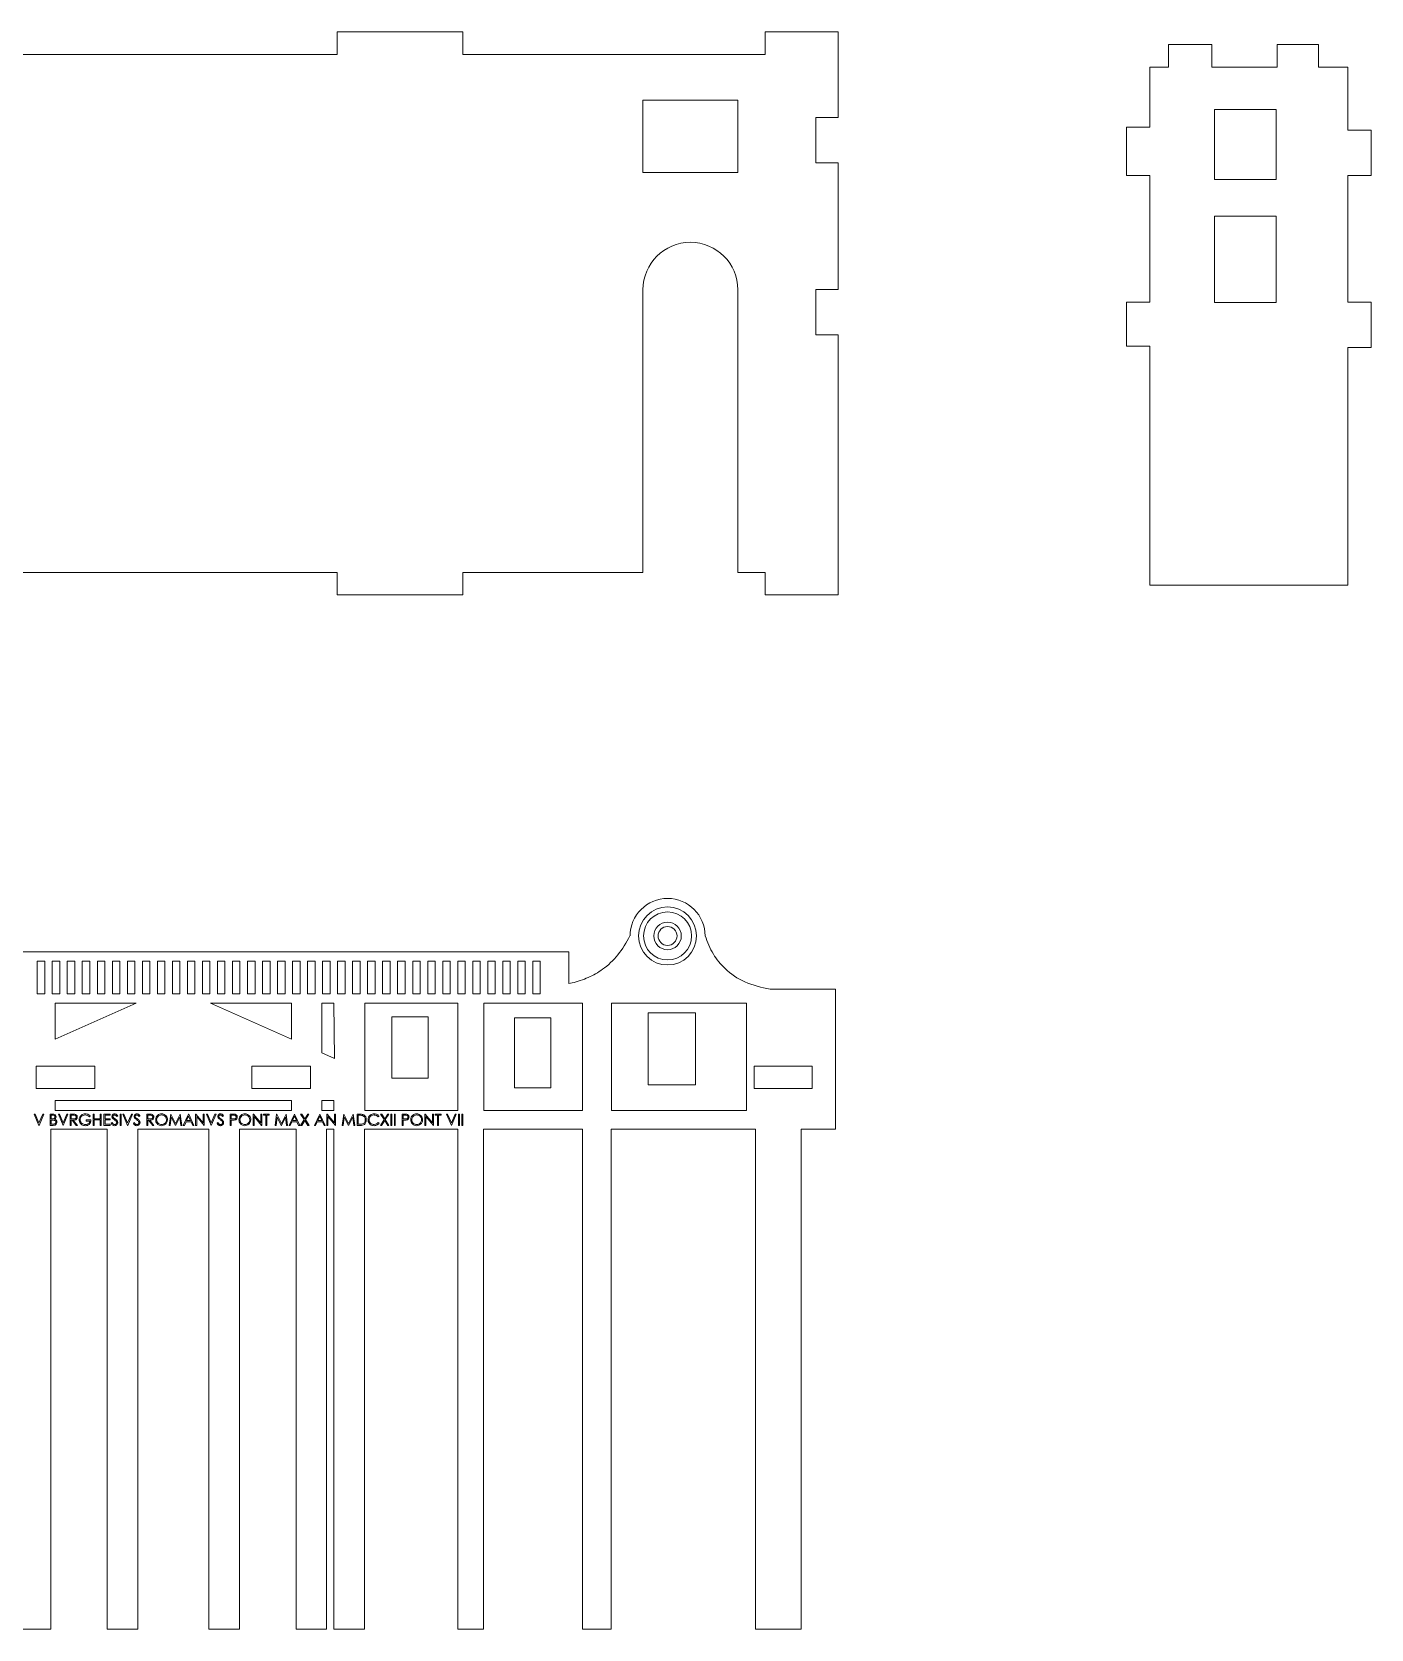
# Model space of a CAD drawing. Header units: millimetres. Extents: x 240 to 567, y 129 to 497.
# Drawn here: x 388.2 to 566.5, y 128.8 to 341.5 of the extents above; entities that cross this region are included whole.
import ezdxf

# ---------------------------------------------------------------- set-up
doc = ezdxf.new("R2010")
doc.units = ezdxf.units.MM

msp = doc.modelspace()

# ---------------------------------------------------------------- linework, layer by layer
at = {"color": 7, "linetype": 'Continuous', "lineweight": 15}
for p, q in [((428.82, 338.52), (428.82, 341.52)), ((428.82, 341.52), (445.56, 341.52)), ((445.56, 338.52), (445.56, 341.52)), ((485.83, 338.52), (485.83, 341.52)), ((485.83, 341.52), (495.57, 341.52)), ((495.57, 341.52), (495.57, 330.12)), ((380.6, 338.52), (428.82, 338.52)), ((445.56, 338.52), (485.83, 338.52)), ((539.56, 339.83), (539.56, 336.83)), ((545.33, 339.83), (539.56, 339.83)), ((545.33, 336.83), (545.33, 339.83)), ((554.03, 339.83), (554.03, 336.83)), ((559.55, 339.83), (554.03, 339.83)), ((559.55, 336.83), (559.55, 339.83)), ((537.05, 336.83), (537.05, 328.85)), ((537.05, 336.83), (539.56, 336.83)), ((545.33, 336.83), (554.03, 336.83)), ((559.55, 336.83), (563.43, 336.83)), ((563.43, 336.83), (563.43, 328.44)), ((469.55, 332.45), (482.19, 332.45)), ((469.55, 322.8), (469.55, 332.45)), ((482.19, 332.45), (482.19, 322.8)), ((492.57, 330.12), (495.57, 330.12)), ((492.57, 330.12), (492.57, 324.09)), ((553.88, 331.17), (545.67, 331.17)), ((545.67, 331.17), (545.67, 321.85)), ((553.88, 321.85), (553.88, 331.17)), ((533.95, 328.85), (533.95, 322.41)), ((537.05, 328.85), (533.95, 328.85)), ((566.53, 328.44), (563.43, 328.44)), ((566.53, 322.41), (566.53, 328.44)), ((495.57, 324.09), (492.57, 324.09)), ((495.57, 324.09), (495.57, 307.2)), ((482.19, 322.8), (469.55, 322.8)), ((533.95, 322.41), (537.05, 322.41)), ((537.05, 322.41), (537.05, 305.52)), ((545.67, 321.85), (553.88, 321.85)), ((563.43, 322.41), (566.53, 322.41)), ((563.43, 322.41), (563.43, 305.52)), ((553.88, 316.96), (545.67, 316.96)), ((545.67, 316.96), (545.67, 305.49)), ((553.88, 305.49), (553.88, 316.96)), ((469.55, 269.52), (469.55, 307.17)), ((482.19, 307.17), (482.19, 269.52)), ((492.57, 307.2), (495.57, 307.2)), ((492.57, 301.17), (492.57, 307.2)), ((533.95, 305.52), (533.95, 299.64)), ((537.05, 305.52), (533.95, 305.52)), ((545.67, 305.49), (553.88, 305.49)), ((566.53, 305.52), (563.43, 305.52)), ((566.53, 299.49), (566.53, 305.52)), ((495.57, 301.17), (492.57, 301.17)), ((495.57, 301.17), (495.57, 266.52)), ((533.95, 299.64), (537.05, 299.64)), ((537.05, 299.64), (537.05, 267.83)), ((563.43, 299.49), (563.43, 267.83)), ((563.43, 299.49), (566.53, 299.49)), ((380.6, 269.52), (428.82, 269.52)), ((428.82, 266.52), (428.82, 269.52)), ((445.56, 269.52), (469.55, 269.52)), ((445.56, 266.52), (445.56, 269.52)), ((482.19, 269.52), (485.83, 269.52)), ((485.83, 266.52), (485.83, 269.52)), ((428.82, 266.52), (445.56, 266.52)), ((485.83, 266.52), (495.57, 266.52)), ((537.05, 267.83), (563.43, 267.83)), ((354.32, 218.99), (459.69, 218.99)), ((388.88, 217.74), (388.88, 213.4)), ((389.88, 217.74), (388.88, 217.74)), ((389.88, 213.4), (389.88, 217.74)), ((390.88, 217.74), (390.88, 213.4)), ((391.88, 217.74), (390.88, 217.74)), ((391.88, 213.4), (391.88, 217.74)), ((392.88, 217.74), (392.88, 213.4)), ((393.88, 217.74), (392.88, 217.74)), ((393.88, 213.4), (393.88, 217.74)), ((394.88, 217.74), (394.88, 213.4)), ((395.88, 217.74), (394.88, 217.74)), ((395.88, 213.4), (395.88, 217.74)), ((396.88, 217.74), (396.88, 213.4)), ((397.88, 217.74), (396.88, 217.74)), ((397.88, 213.4), (397.88, 217.74)), ((398.88, 217.74), (398.88, 213.4)), ((399.88, 217.74), (398.88, 217.74)), ((399.88, 213.4), (399.88, 217.74)), ((400.88, 217.74), (400.88, 213.4)), ((401.88, 217.74), (400.88, 217.74)), ((401.88, 213.4), (401.88, 217.74)), ((402.88, 217.74), (402.88, 213.4)), ((403.88, 217.74), (402.88, 217.74)), ((403.88, 213.4), (403.88, 217.74)), ((405.88, 217.74), (404.88, 217.74)), ((404.88, 217.74), (404.88, 213.4)), ((405.88, 217.74), (405.88, 213.4)), ((407.88, 217.74), (406.88, 217.74)), ((406.88, 217.74), (406.88, 213.4)), ((407.88, 217.74), (407.88, 213.4)), ((409.88, 217.74), (408.88, 217.74)), ((408.88, 217.74), (408.88, 213.4)), ((409.88, 213.4), (409.88, 217.74)), ((410.88, 217.74), (410.88, 213.4)), ((411.88, 217.74), (410.88, 217.74)), ((411.88, 213.4), (411.88, 217.74)), ((412.88, 217.74), (412.88, 213.4)), ((413.88, 217.74), (412.88, 217.74)), ((413.88, 213.4), (413.88, 217.74)), ((414.88, 217.74), (414.88, 213.4)), ((415.88, 217.74), (414.88, 217.74)), ((415.88, 213.4), (415.88, 217.74)), ((416.88, 217.74), (416.88, 213.4)), ((417.88, 217.74), (416.88, 217.74)), ((417.88, 213.4), (417.88, 217.74)), ((418.88, 217.74), (418.88, 213.4)), ((419.88, 217.74), (418.88, 217.74)), ((419.88, 213.4), (419.88, 217.74)), ((420.88, 217.74), (420.88, 213.4)), ((421.88, 217.74), (420.88, 217.74)), ((421.88, 213.4), (421.88, 217.74)), ((422.88, 217.74), (422.88, 213.4)), ((423.88, 217.74), (422.88, 217.74)), ((423.88, 213.4), (423.88, 217.74)), ((424.88, 217.74), (424.88, 213.4)), ((425.88, 217.74), (424.88, 217.74)), ((425.88, 213.4), (425.88, 217.74)), ((426.88, 217.74), (426.88, 213.4)), ((427.88, 217.74), (426.88, 217.74)), ((427.88, 213.4), (427.88, 217.74)), ((428.88, 217.74), (428.88, 213.4)), ((429.88, 217.74), (428.88, 217.74)), ((429.88, 213.4), (429.88, 217.74)), ((430.88, 217.74), (430.88, 213.4)), ((431.88, 217.74), (430.88, 217.74)), ((431.88, 213.4), (431.88, 217.74)), ((432.88, 217.74), (432.88, 213.4)), ((433.88, 217.74), (432.88, 217.74)), ((433.88, 213.4), (433.88, 217.74)), ((434.88, 217.74), (434.88, 213.4)), ((435.88, 217.74), (434.88, 217.74)), ((435.88, 213.4), (435.88, 217.74)), ((436.88, 217.74), (436.88, 213.4)), ((437.88, 217.74), (436.88, 217.74)), ((437.88, 213.4), (437.88, 217.74)), ((438.88, 217.74), (438.88, 213.4)), ((439.88, 217.74), (438.88, 217.74)), ((439.88, 213.4), (439.88, 217.74)), ((440.88, 217.74), (440.88, 213.4)), ((441.88, 217.74), (440.88, 217.74)), ((441.88, 213.4), (441.88, 217.74)), ((442.88, 217.74), (442.88, 213.4)), ((443.88, 217.74), (442.88, 217.74)), ((443.88, 213.4), (443.88, 217.74)), ((444.88, 217.74), (444.88, 213.4)), ((445.88, 217.74), (444.88, 217.74)), ((445.88, 213.4), (445.88, 217.74)), ((446.88, 217.74), (446.88, 213.4)), ((447.88, 217.74), (446.88, 217.74)), ((447.88, 213.4), (447.88, 217.74)), ((448.88, 217.74), (448.88, 213.4)), ((449.88, 217.74), (448.88, 217.74)), ((449.88, 213.4), (449.88, 217.74)), ((450.88, 217.74), (450.88, 213.4)), ((451.88, 217.74), (450.88, 217.74)), ((451.88, 213.4), (451.88, 217.74)), ((452.88, 217.74), (452.88, 213.4)), ((453.88, 217.74), (452.88, 217.74)), ((453.88, 213.4), (453.88, 217.74)), ((454.88, 217.74), (454.88, 213.4)), ((455.88, 217.74), (454.88, 217.74)), ((455.88, 213.4), (455.88, 217.74)), ((459.69, 218.99), (459.69, 214.74)), ((388.88, 213.4), (389.88, 213.4)), ((390.88, 213.4), (391.88, 213.4)), ((392.88, 213.4), (393.88, 213.4)), ((394.88, 213.4), (395.88, 213.4)), ((396.88, 213.4), (397.88, 213.4)), ((398.88, 213.4), (399.88, 213.4)), ((400.88, 213.4), (401.88, 213.4)), ((402.88, 213.4), (403.88, 213.4)), ((404.88, 213.4), (405.88, 213.4)), ((406.88, 213.4), (407.88, 213.4)), ((409.88, 213.4), (408.88, 213.4)), ((410.88, 213.4), (411.88, 213.4)), ((412.88, 213.4), (413.88, 213.4)), ((414.88, 213.4), (415.88, 213.4)), ((416.88, 213.4), (417.88, 213.4)), ((418.88, 213.4), (419.88, 213.4)), ((420.88, 213.4), (421.88, 213.4)), ((422.88, 213.4), (423.88, 213.4)), ((424.88, 213.4), (425.88, 213.4)), ((426.88, 213.4), (427.88, 213.4)), ((428.88, 213.4), (429.88, 213.4)), ((430.88, 213.4), (431.88, 213.4)), ((432.88, 213.4), (433.88, 213.4)), ((434.88, 213.4), (435.88, 213.4)), ((436.88, 213.4), (437.88, 213.4)), ((438.88, 213.4), (439.88, 213.4)), ((440.88, 213.4), (441.88, 213.4)), ((442.88, 213.4), (443.88, 213.4)), ((444.88, 213.4), (445.88, 213.4)), ((446.88, 213.4), (447.88, 213.4)), ((448.88, 213.4), (449.88, 213.4)), ((450.88, 213.4), (451.88, 213.4)), ((452.88, 213.4), (453.88, 213.4)), ((454.88, 213.4), (455.88, 213.4)), ((460.12, 214.83), (459.69, 214.74)), ((495.18, 213.99), (486.49, 213.99)), ((495.18, 213.99), (495.18, 195.37)), ((402.07, 212.12), (391.28, 212.12)), ((391.28, 212.12), (391.28, 207.33)), ((391.28, 207.33), (402.07, 212.12)), ((422.73, 212.12), (411.94, 212.12)), ((411.94, 212.12), (422.73, 207.33)), ((422.73, 207.33), (422.73, 212.12)), ((428.38, 212.12), (426.79, 212.12)), ((426.79, 212.12), (426.79, 205.52)), ((428.48, 204.77), (428.38, 212.12)), ((432.52, 212.12), (432.52, 197.82)), ((444.88, 212.12), (432.52, 212.12)), ((444.88, 197.82), (444.88, 212.12)), ((448.37, 212.12), (448.37, 197.82)), ((461.5, 212.12), (448.37, 212.12)), ((461.5, 197.82), (461.5, 212.12)), ((465.36, 212.12), (465.36, 197.82)), ((483.33, 212.12), (465.36, 212.12)), ((470.24, 210.83), (470.24, 201.28)), ((476.57, 210.83), (470.24, 210.83)), ((476.57, 201.28), (476.57, 210.83)), ((483.33, 197.82), (483.33, 212.12)), ((436.1, 210.3), (436.1, 202.14)), ((440.93, 210.3), (436.1, 210.3)), ((440.93, 202.14), (440.93, 210.3)), ((452.44, 210.2), (452.44, 200.87)), ((457.29, 210.2), (452.44, 210.2)), ((457.29, 200.87), (457.29, 210.2)), ((426.79, 205.52), (428.48, 204.77)), ((396.55, 203.76), (388.72, 203.76)), ((388.72, 203.76), (388.72, 200.76)), ((396.55, 200.76), (396.55, 203.76)), ((425.29, 203.76), (417.46, 203.76)), ((417.46, 203.76), (417.46, 200.76)), ((425.29, 200.76), (425.29, 203.76)), ((436.1, 202.14), (440.93, 202.14)), ((484.35, 203.76), (492.07, 203.76)), ((484.35, 200.76), (484.35, 203.76)), ((492.07, 200.76), (492.07, 203.76)), ((388.72, 200.76), (396.55, 200.76)), ((417.46, 200.76), (425.29, 200.76)), ((452.44, 200.87), (457.29, 200.87)), ((470.24, 201.28), (476.57, 201.28)), ((484.35, 200.76), (492.07, 200.76)), ((391.28, 199.17), (391.28, 197.82)), ((422.73, 199.17), (391.28, 199.17)), ((422.73, 197.82), (422.73, 199.17)), ((428.4, 199.17), (426.79, 199.17)), ((426.79, 199.17), (426.79, 197.82)), ((428.4, 197.82), (428.4, 199.17)), ((388.45, 197.36), (388.6, 197.36)), ((389.09, 195.86), (388.45, 197.36)), ((388.6, 197.36), (389.1, 196.18)), ((389.11, 195.86), (389.09, 195.86)), ((389.1, 196.18), (389.6, 197.36)), ((389.74, 197.36), (389.11, 195.86)), ((389.6, 197.36), (389.74, 197.36)), ((390.61, 197.36), (390.9, 197.36)), ((390.61, 195.86), (390.61, 197.36)), ((391.01, 195.86), (390.61, 195.86)), ((390.74, 197.21), (390.74, 196.73)), ((390.93, 197.21), (390.74, 197.21)), ((390.74, 196.73), (390.83, 196.73)), ((390.74, 196.57), (390.74, 196.02)), ((390.83, 196.57), (390.74, 196.57)), ((390.74, 196.02), (390.94, 196.02)), ((391.28, 197.82), (422.73, 197.82)), ((391.69, 197.36), (391.83, 197.36)), ((392.32, 195.86), (391.69, 197.36)), ((391.83, 197.36), (392.33, 196.18)), ((392.34, 195.86), (392.32, 195.86)), ((392.33, 196.18), (392.83, 197.36)), ((392.97, 197.36), (392.34, 195.86)), ((392.83, 197.36), (392.97, 197.36)), ((393.26, 197.36), (393.56, 197.36)), ((393.26, 195.86), (393.26, 197.36)), ((393.4, 195.86), (393.26, 195.86)), ((393.4, 197.21), (393.4, 196.71)), ((393.68, 197.21), (393.4, 197.21)), ((393.4, 196.71), (393.67, 196.71)), ((393.4, 196.55), (393.4, 195.86)), ((393.51, 196.55), (393.4, 196.55)), ((394.06, 195.86), (393.51, 196.55)), ((393.67, 196.55), (394.22, 195.86)), ((394.22, 195.86), (394.06, 195.86)), ((395.4, 196.59), (396.03, 196.59)), ((395.4, 196.44), (395.4, 196.59)), ((395.9, 196.44), (395.4, 196.44)), ((395.94, 197.11), (395.82, 197)), ((396.34, 197.36), (396.47, 197.36)), ((396.34, 195.86), (396.34, 197.36)), ((396.47, 195.86), (396.34, 195.86)), ((396.47, 197.36), (396.47, 196.75)), ((396.47, 196.75), (397.24, 196.75)), ((396.47, 196.59), (396.47, 195.86)), ((397.24, 196.59), (396.47, 196.59)), ((397.24, 197.36), (397.38, 197.36)), ((397.24, 196.75), (397.24, 197.36)), ((397.24, 195.86), (397.24, 196.59)), ((397.38, 195.86), (397.24, 195.86)), ((397.38, 197.36), (397.38, 195.86)), ((397.76, 197.36), (398.61, 197.36)), ((397.76, 195.86), (397.76, 197.36)), ((398.61, 195.86), (397.76, 195.86)), ((397.9, 197.21), (397.9, 196.75)), ((398.61, 197.21), (397.9, 197.21)), ((397.9, 196.75), (398.61, 196.75)), ((397.9, 196.59), (397.9, 196.02)), ((398.61, 196.59), (397.9, 196.59)), ((397.9, 196.02), (398.61, 196.02)), ((398.61, 197.36), (398.61, 197.21)), ((398.61, 196.75), (398.61, 196.59)), ((398.61, 196.02), (398.61, 195.86)), ((398.72, 196.15), (398.85, 196.23)), ((399.59, 197.15), (399.47, 197.05)), ((399.92, 197.36), (400.05, 197.36)), ((399.92, 195.86), (399.92, 197.36)), ((400.05, 195.86), (399.92, 195.86)), ((400.05, 197.36), (400.05, 195.86)), ((400.26, 197.36), (400.41, 197.36)), ((400.9, 195.86), (400.26, 197.36)), ((400.41, 197.36), (400.91, 196.18)), ((400.92, 195.86), (400.9, 195.86)), ((400.91, 196.18), (401.41, 197.36)), ((401.55, 197.36), (400.92, 195.86)), ((401.41, 197.36), (401.55, 197.36)), ((401.69, 196.15), (401.81, 196.23)), ((402.55, 197.15), (402.43, 197.05)), ((403.45, 197.36), (403.76, 197.36)), ((403.45, 195.86), (403.45, 197.36)), ((403.59, 195.86), (403.45, 195.86)), ((403.59, 197.21), (403.59, 196.71)), ((403.87, 197.21), (403.59, 197.21)), ((403.59, 196.71), (403.86, 196.71)), ((403.59, 196.55), (403.59, 195.86)), ((403.7, 196.55), (403.59, 196.55)), ((404.25, 195.86), (403.7, 196.55)), ((403.87, 196.55), (404.42, 195.86)), ((404.42, 195.86), (404.25, 195.86)), ((406.45, 195.86), (406.65, 197.36)), ((406.59, 195.86), (406.45, 195.86)), ((406.73, 196.94), (406.59, 195.86)), ((406.65, 197.36), (406.67, 197.36)), ((406.67, 197.36), (407.29, 196.13)), ((407.28, 195.86), (406.73, 196.94)), ((407.31, 195.86), (407.28, 195.86)), ((407.29, 196.13), (407.91, 197.36)), ((407.85, 196.94), (407.31, 195.86)), ((407.99, 195.86), (407.85, 196.94)), ((407.91, 197.36), (407.93, 197.36)), ((407.93, 197.36), (408.13, 195.86)), ((408.13, 195.86), (407.99, 195.86)), ((408.32, 195.86), (409.03, 197.36)), ((408.47, 195.86), (408.32, 195.86)), ((408.7, 196.34), (408.47, 195.86)), ((409.38, 196.34), (408.7, 196.34)), ((409.04, 197.07), (408.77, 196.5)), ((408.77, 196.5), (409.3, 196.5)), ((409.03, 197.36), (409.05, 197.36)), ((409.3, 196.5), (409.04, 197.07)), ((409.05, 197.36), (409.74, 195.86)), ((409.6, 195.86), (409.38, 196.34)), ((409.74, 195.86), (409.6, 195.86)), ((409.97, 197.36), (410, 197.36)), ((409.97, 195.86), (409.97, 197.36)), ((410.11, 195.86), (409.97, 195.86)), ((410, 197.36), (410.99, 196.18)), ((410.11, 197.04), (410.11, 195.86)), ((411.1, 195.86), (410.11, 197.04)), ((410.99, 197.36), (411.13, 197.36)), ((410.99, 196.18), (410.99, 197.36)), ((411.13, 195.86), (411.1, 195.86)), ((411.13, 197.36), (411.13, 195.86)), ((411.4, 197.36), (411.54, 197.36)), ((412.03, 195.86), (411.4, 197.36)), ((411.54, 197.36), (412.04, 196.18)), ((412.05, 195.86), (412.03, 195.86)), ((412.04, 196.18), (412.54, 197.36)), ((412.69, 197.36), (412.05, 195.86)), ((412.54, 197.36), (412.69, 197.36)), ((412.82, 196.15), (412.95, 196.23)), ((413.69, 197.15), (413.56, 197.05)), ((414.59, 197.36), (414.88, 197.36)), ((414.59, 195.86), (414.59, 197.36)), ((414.72, 195.86), (414.59, 195.86)), ((414.72, 197.21), (414.72, 196.71)), ((415, 197.21), (414.72, 197.21)), ((414.72, 196.71), (414.99, 196.71)), ((414.72, 196.55), (414.72, 195.86)), ((414.83, 196.55), (414.72, 196.55)), ((417.63, 197.36), (417.66, 197.36)), ((417.63, 195.86), (417.63, 197.36)), ((417.76, 195.86), (417.63, 195.86)), ((417.66, 197.36), (418.65, 196.18)), ((417.76, 197.04), (417.76, 195.86)), ((418.75, 195.86), (417.76, 197.04)), ((418.65, 197.36), (418.78, 197.36)), ((418.65, 196.18), (418.65, 197.36)), ((418.78, 195.86), (418.75, 195.86)), ((418.78, 197.36), (418.78, 195.86)), ((418.99, 197.36), (419.78, 197.36)), ((418.99, 197.21), (418.99, 197.36)), ((419.32, 197.21), (418.99, 197.21)), ((419.32, 195.86), (419.32, 197.21)), ((419.45, 195.86), (419.32, 195.86)), ((419.45, 197.21), (419.45, 195.86)), ((419.78, 197.21), (419.45, 197.21)), ((419.78, 197.36), (419.78, 197.21)), ((420.55, 195.86), (420.75, 197.36)), ((420.69, 195.86), (420.55, 195.86)), ((420.83, 196.94), (420.69, 195.86)), ((420.75, 197.36), (420.77, 197.36)), ((420.77, 197.36), (421.39, 196.13)), ((421.37, 195.86), (420.83, 196.94)), ((421.4, 195.86), (421.37, 195.86)), ((421.39, 196.13), (422.01, 197.36)), ((421.95, 196.94), (421.4, 195.86)), ((422.09, 195.86), (421.95, 196.94)), ((422.01, 197.36), (422.02, 197.36)), ((422.02, 197.36), (422.22, 195.86)), ((422.22, 195.86), (422.09, 195.86)), ((422.42, 195.86), (423.13, 197.36)), ((422.56, 195.86), (422.42, 195.86)), ((422.79, 196.34), (422.56, 195.86)), ((423.47, 196.34), (422.79, 196.34)), ((423.14, 197.07), (422.86, 196.5)), ((422.86, 196.5), (423.4, 196.5)), ((423.13, 197.36), (423.15, 197.36)), ((423.4, 196.5), (423.14, 197.07)), ((423.15, 197.36), (423.84, 195.86)), ((423.69, 195.86), (423.47, 196.34)), ((423.84, 195.86), (423.69, 195.86)), ((423.95, 195.86), (424.44, 196.63)), ((424.1, 195.86), (423.95, 195.86)), ((423.96, 197.36), (424.12, 197.36)), ((424.44, 196.63), (423.96, 197.36)), ((424.51, 196.51), (424.1, 195.86)), ((424.12, 197.36), (424.51, 196.75)), ((424.51, 196.75), (424.91, 197.36)), ((424.92, 195.86), (424.51, 196.51)), ((425.06, 197.36), (424.59, 196.63)), ((424.59, 196.63), (425.08, 195.86)), ((424.91, 197.36), (425.06, 197.36)), ((425.08, 195.86), (424.92, 195.86)), ((425.8, 195.86), (426.51, 197.36)), ((425.95, 195.86), (425.8, 195.86)), ((426.18, 196.34), (425.95, 195.86)), ((426.86, 196.34), (426.18, 196.34)), ((426.52, 197.07), (426.25, 196.5)), ((426.25, 196.5), (426.79, 196.5)), ((426.51, 197.36), (426.53, 197.36)), ((426.79, 196.5), (426.52, 197.07)), ((426.53, 197.36), (427.22, 195.86)), ((426.79, 197.82), (428.4, 197.82)), ((427.08, 195.86), (426.86, 196.34)), ((427.22, 195.86), (427.08, 195.86)), ((427.45, 197.36), (427.48, 197.36)), ((427.45, 195.86), (427.45, 197.36)), ((427.59, 195.86), (427.45, 195.86)), ((427.48, 197.36), (428.47, 196.18)), ((427.59, 197.04), (427.59, 195.86)), ((428.58, 195.86), (427.59, 197.04)), ((428.47, 197.36), (428.61, 197.36)), ((428.47, 196.18), (428.47, 197.36)), ((428.61, 195.86), (428.58, 195.86)), ((428.61, 197.36), (428.61, 195.86)), ((429.49, 195.86), (429.69, 197.36)), ((429.63, 195.86), (429.49, 195.86)), ((429.77, 196.94), (429.63, 195.86)), ((429.69, 197.36), (429.71, 197.36)), ((429.71, 197.36), (430.33, 196.13)), ((430.32, 195.86), (429.77, 196.94)), ((430.35, 195.86), (430.32, 195.86)), ((430.33, 196.13), (430.95, 197.36)), ((430.89, 196.94), (430.35, 195.86)), ((431.03, 195.86), (430.89, 196.94)), ((430.95, 197.36), (430.97, 197.36)), ((430.97, 197.36), (431.17, 195.86)), ((431.17, 195.86), (431.03, 195.86)), ((431.47, 197.36), (431.78, 197.36)), ((431.47, 195.86), (431.47, 197.36)), ((431.94, 195.86), (431.47, 195.86)), ((431.71, 197.21), (431.61, 197.21)), ((431.61, 197.21), (431.61, 196.02)), ((431.61, 196.02), (431.78, 196.02)), ((432.52, 197.82), (444.88, 197.82)), ((434.4, 197.09), (434.28, 197)), ((434.28, 196.23), (434.4, 196.14)), ((434.58, 195.86), (435.07, 196.63)), ((434.74, 195.86), (434.58, 195.86)), ((434.6, 197.36), (434.75, 197.36)), ((435.07, 196.63), (434.6, 197.36)), ((435.15, 196.51), (434.74, 195.86)), ((434.75, 197.36), (435.15, 196.75)), ((435.15, 196.75), (435.54, 197.36)), ((435.56, 195.86), (435.15, 196.51)), ((435.7, 197.36), (435.23, 196.63)), ((435.23, 196.63), (435.71, 195.86)), ((435.54, 197.36), (435.7, 197.36)), ((435.71, 195.86), (435.56, 195.86)), ((435.97, 197.36), (436.11, 197.36)), ((435.97, 195.86), (435.97, 197.36)), ((436.11, 195.86), (435.97, 195.86)), ((436.11, 197.36), (436.11, 195.86)), ((436.44, 197.36), (436.57, 197.36)), ((436.44, 195.86), (436.44, 197.36)), ((436.57, 195.86), (436.44, 195.86)), ((436.57, 197.36), (436.57, 195.86)), ((437.47, 197.36), (437.77, 197.36)), ((437.47, 195.86), (437.47, 197.36)), ((437.61, 195.86), (437.47, 195.86)), ((437.61, 197.21), (437.61, 196.71)), ((437.88, 197.21), (437.61, 197.21)), ((437.61, 196.71), (437.87, 196.71)), ((437.61, 196.55), (437.61, 195.86)), ((437.72, 196.55), (437.61, 196.55)), ((440.51, 197.36), (440.54, 197.36)), ((440.51, 195.86), (440.51, 197.36)), ((440.65, 195.86), (440.51, 195.86)), ((440.54, 197.36), (441.53, 196.18)), ((440.65, 197.04), (440.65, 195.86)), ((441.64, 195.86), (440.65, 197.04)), ((441.53, 197.36), (441.67, 197.36)), ((441.53, 196.18), (441.53, 197.36)), ((441.67, 195.86), (441.64, 195.86)), ((441.67, 197.36), (441.67, 195.86)), ((441.88, 197.36), (442.67, 197.36)), ((441.88, 197.21), (441.88, 197.36)), ((442.2, 197.21), (441.88, 197.21)), ((442.2, 195.86), (442.2, 197.21)), ((442.34, 195.86), (442.2, 195.86)), ((442.34, 197.21), (442.34, 195.86)), ((442.67, 197.21), (442.34, 197.21)), ((442.67, 197.36), (442.67, 197.21)), ((443.4, 197.36), (443.54, 197.36)), ((444.03, 195.86), (443.4, 197.36)), ((443.54, 197.36), (444.04, 196.18)), ((444.05, 195.86), (444.03, 195.86)), ((444.04, 196.18), (444.54, 197.36)), ((444.69, 197.36), (444.05, 195.86)), ((444.54, 197.36), (444.69, 197.36)), ((444.97, 197.36), (445.11, 197.36)), ((444.97, 195.86), (444.97, 197.36)), ((445.11, 195.86), (444.97, 195.86)), ((445.11, 197.36), (445.11, 195.86)), ((445.44, 197.36), (445.57, 197.36)), ((445.44, 195.86), (445.44, 197.36)), ((445.57, 195.86), (445.44, 195.86)), ((445.57, 197.36), (445.57, 195.86)), ((448.37, 197.82), (461.5, 197.82)), ((465.36, 197.82), (483.33, 197.82)), ((398.2, 195.37), (390.67, 195.37)), ((390.67, 128.76), (390.67, 195.37)), ((398.2, 195.37), (398.2, 128.76)), ((411.74, 195.37), (402.27, 195.37)), ((402.27, 128.76), (402.27, 195.37)), ((411.74, 195.37), (411.74, 128.76)), ((423.34, 195.37), (415.81, 195.37)), ((415.81, 128.76), (415.81, 195.37)), ((423.34, 195.37), (423.34, 128.76)), ((428.4, 195.37), (427.41, 195.37)), ((427.41, 128.76), (427.41, 195.37)), ((428.4, 195.37), (428.4, 128.76)), ((444.88, 195.37), (432.47, 195.37)), ((432.47, 128.76), (432.47, 195.37)), ((444.88, 195.37), (444.88, 128.76)), ((461.5, 195.37), (448.31, 195.37)), ((448.31, 128.76), (448.31, 195.37)), ((461.5, 195.37), (461.5, 128.76)), ((484.56, 195.37), (465.32, 195.37)), ((465.32, 128.76), (465.32, 195.37)), ((484.56, 195.37), (484.56, 128.76)), ((495.18, 195.37), (490.64, 195.37)), ((490.64, 128.76), (490.64, 195.37)), ((386.6, 128.76), (390.67, 128.76)), ((398.2, 128.76), (402.27, 128.76)), ((411.74, 128.76), (415.81, 128.76)), ((423.34, 128.76), (427.41, 128.76)), ((428.4, 128.76), (432.47, 128.76)), ((444.88, 128.76), (448.31, 128.76)), ((461.5, 128.76), (465.32, 128.76)), ((484.56, 128.76), (490.64, 128.76))]:
    msp.add_line(p, q, dxfattribs=at)
for radius in [3.86, 3.2, 1.83, 1.26]:
    msp.add_circle((472.83, 221.09), radius, dxfattribs=at)
for centre, radius in [((475.87, 307.17), 6.32), ((472.83, 221.09), 5)]:
    msp.add_arc(centre, radius, 0, 180, dxfattribs=at)
for points, knots in [([(467.82, 221.09), (467.33, 220.22), (466.36, 218.54), (464.38, 216.7), (462.28, 215.46), (460.85, 215.05), (460.12, 214.83)], [0, 0, 0, 0, 0.2919678, 0.5651768, 0.7784667, 1, 1, 1, 1]), ([(486.49, 213.99), (485.34, 214.25), (483.15, 214.74), (480.56, 216.49), (478.79, 218.67), (478.15, 220.27), (477.83, 221.09)], [0, 0, 0, 0, 0.2970901, 0.5655206, 0.7754917, 1, 1, 1, 1]), ([(460.12, 214.83), (460.12, 214.83), (460.12, 214.83), (460.12, 214.83), (460.12, 214.83)], [0, 0, 0, 0, 0.570724, 1, 1, 1, 1]), ([(390.83, 196.73), (390.93, 196.73), (391.05, 196.73), (391.16, 196.8), (391.21, 196.86), (391.24, 196.92), (391.24, 196.96), (391.24, 196.99)], [0, 0, 0, 0, 0.498616, 0.624017, 0.749403, 0.874739, 1, 1, 1, 1]), ([(391.11, 196.56), (391.06, 196.56), (390.97, 196.57), (390.87, 196.57), (390.83, 196.57)], [0, 0, 0, 0, 0.55976, 1, 1, 1, 1]), ([(390.9, 197.36), (390.97, 197.36), (391.09, 197.36), (391.26, 197.28), (391.36, 197.14), (391.37, 197.04), (391.38, 196.99)], [0, 0, 0, 0, 0.281368, 0.559963, 0.779909, 1, 1, 1, 1]), ([(391.24, 196.99), (391.24, 197.02), (391.23, 197.08), (391.19, 197.14), (391.1, 197.2), (391, 197.21), (390.93, 197.21)], [0, 0, 0, 0, 0.249274, 0.374893, 0.50058, 1, 1, 1, 1]), ([(390.94, 196.02), (391.03, 196.02), (391.18, 196.02), (391.31, 196.13), (391.35, 196.22), (391.36, 196.26), (391.36, 196.29)], [0, 0, 0, 0, 0.49937, 0.748732, 0.874392, 1, 1, 1, 1]), ([(391.49, 196.29), (391.48, 196.22), (391.47, 196.09), (391.33, 195.94), (391.17, 195.87), (391.07, 195.87), (391.01, 195.86)], [0, 0, 0, 0, 0.279131, 0.558666, 0.779073, 1, 1, 1, 1]), ([(391.36, 196.29), (391.35, 196.32), (391.35, 196.4), (391.26, 196.51), (391.17, 196.54), (391.11, 196.56)], [0, 0, 0, 0, 0.27994, 0.56044, 1, 1, 1, 1]), ([(391.38, 196.99), (391.37, 196.92), (391.35, 196.79), (391.25, 196.71), (391.2, 196.67)], [0, 0, 0, 0, 0.559192, 1, 1, 1, 1]), ([(391.2, 196.67), (391.25, 196.65), (391.34, 196.62), (391.43, 196.52), (391.49, 196.4), (391.49, 196.33), (391.49, 196.29)], [0, 0, 0, 0, 0.280404, 0.559559, 0.779731, 1, 1, 1, 1]), ([(393.56, 197.36), (393.63, 197.36), (393.74, 197.36), (393.85, 197.35), (393.9, 197.34)], [0, 0, 0, 0, 0.56025, 1, 1, 1, 1]), ([(394.2, 196.96), (394.2, 196.91), (394.19, 196.82), (394.12, 196.69), (393.95, 196.57), (393.79, 196.56), (393.67, 196.55)], [0, 0, 0, 0, 0.187124, 0.373979, 0.560911, 1, 1, 1, 1]), ([(393.67, 196.71), (393.76, 196.71), (393.88, 196.71), (393.99, 196.78), (394.04, 196.83), (394.07, 196.89), (394.07, 196.94), (394.07, 196.96)], [0, 0, 0, 0, 0.498652, 0.624042, 0.749398, 0.874684, 1, 1, 1, 1]), ([(394.07, 196.96), (394.07, 196.98), (394.07, 197.03), (394.04, 197.09), (393.99, 197.14), (393.88, 197.21), (393.77, 197.21), (393.68, 197.21)], [0, 0, 0, 0, 0.125322, 0.250673, 0.376016, 0.501351, 1, 1, 1, 1]), ([(393.9, 197.34), (393.95, 197.33), (394.04, 197.29), (394.14, 197.19), (394.2, 197.08), (394.2, 197), (394.2, 196.96)], [0, 0, 0, 0, 0.279807, 0.559495, 0.77961, 1, 1, 1, 1]), ([(394.45, 196.61), (394.47, 196.73), (394.5, 196.97), (394.72, 197.23), (394.98, 197.38), (395.17, 197.39), (395.26, 197.4)], [0, 0, 0, 0, 0.279584, 0.559069, 0.779412, 1, 1, 1, 1]), ([(394.64, 196.11), (394.58, 196.19), (394.47, 196.35), (394.46, 196.53), (394.45, 196.61)], [0, 0, 0, 0, 0.559314, 1, 1, 1, 1]), ([(395.26, 197.25), (395.16, 197.24), (394.97, 197.21), (394.75, 197.05), (394.61, 196.84), (394.6, 196.69), (394.59, 196.62)], [0, 0, 0, 0, 0.279856, 0.559568, 0.779843, 1, 1, 1, 1]), ([(394.59, 196.62), (394.6, 196.52), (394.64, 196.32), (394.83, 196.11), (395.07, 196), (395.22, 195.98), (395.3, 195.98)], [0, 0, 0, 0, 0.279049, 0.558585, 0.779238, 1, 1, 1, 1]), ([(395.29, 195.82), (395.21, 195.83), (395.07, 195.84), (394.89, 195.9), (394.75, 195.99), (394.68, 196.07), (394.64, 196.11)], [0, 0, 0, 0, 0.339777, 0.559866, 0.779915, 1, 1, 1, 1]), ([(395.26, 197.4), (395.35, 197.39), (395.49, 197.38), (395.67, 197.31), (395.81, 197.22), (395.89, 197.14), (395.94, 197.11)], [0, 0, 0, 0, 0.339514, 0.559579, 0.779724, 1, 1, 1, 1]), ([(395.82, 197), (395.73, 197.07), (395.56, 197.21), (395.35, 197.24), (395.26, 197.25)], [0, 0, 0, 0, 0.5598121, 1, 1, 1, 1]), ([(396.03, 196.59), (396.02, 196.48), (396, 196.25), (395.81, 195.99), (395.56, 195.84), (395.38, 195.83), (395.29, 195.82)], [0, 0, 0, 0, 0.280348, 0.559366, 0.779366, 1, 1, 1, 1]), ([(395.3, 195.98), (395.38, 195.98), (395.53, 196), (395.72, 196.11), (395.85, 196.26), (395.88, 196.38), (395.9, 196.44)], [0, 0, 0, 0, 0.2802581, 0.5599326, 0.7799406, 1, 1, 1, 1]), ([(399.18, 195.82), (399.12, 195.83), (399.01, 195.84), (398.84, 195.95), (398.77, 196.08), (398.72, 196.15)], [0, 0, 0, 0, 0.27987, 0.55967, 1, 1, 1, 1]), ([(398.82, 197.05), (398.83, 197.1), (398.84, 197.21), (398.94, 197.33), (399.06, 197.39), (399.15, 197.4), (399.19, 197.4)], [0, 0, 0, 0, 0.279533, 0.558818, 0.779333, 1, 1, 1, 1]), ([(398.9, 196.82), (398.88, 196.86), (398.83, 196.93), (398.82, 197.01), (398.82, 197.05)], [0, 0, 0, 0, 0.559824, 1, 1, 1, 1]), ([(398.85, 196.23), (398.9, 196.16), (398.96, 196.06), (399.08, 195.99), (399.15, 195.98), (399.18, 195.98)], [0, 0, 0, 0, 0.55932, 0.779805, 1, 1, 1, 1]), ([(399.15, 196.62), (399.1, 196.65), (399.01, 196.71), (398.94, 196.79), (398.9, 196.82)], [0, 0, 0, 0, 0.560429, 1, 1, 1, 1]), ([(399.17, 197.25), (399.14, 197.24), (399.08, 197.24), (399.01, 197.19), (398.96, 197.13), (398.96, 197.08), (398.95, 197.06)], [0, 0, 0, 0, 0.280292, 0.559833, 0.779893, 1, 1, 1, 1]), ([(398.95, 197.06), (398.96, 197.04), (398.96, 196.99), (398.99, 196.93), (399.03, 196.89), (399.05, 196.86)], [0, 0, 0, 0, 0.27993, 0.559777, 1, 1, 1, 1]), ([(399.05, 196.86), (399.09, 196.83), (399.16, 196.78), (399.23, 196.73), (399.26, 196.71)], [0, 0, 0, 0, 0.55992, 1, 1, 1, 1]), ([(399.42, 196.38), (399.37, 196.43), (399.29, 196.52), (399.19, 196.59), (399.15, 196.62)], [0, 0, 0, 0, 0.559498, 1, 1, 1, 1]), ([(399.47, 197.05), (399.44, 197.09), (399.4, 197.14), (399.33, 197.2), (399.26, 197.24), (399.2, 197.24), (399.17, 197.25)], [0, 0, 0, 0, 0.340408, 0.560434, 0.780169, 1, 1, 1, 1]), ([(399.61, 196.23), (399.6, 196.17), (399.58, 196.05), (399.46, 195.92), (399.33, 195.84), (399.23, 195.83), (399.18, 195.82)], [0, 0, 0, 0, 0.279163, 0.559087, 0.779435, 1, 1, 1, 1]), ([(399.18, 195.98), (399.22, 195.98), (399.3, 195.99), (399.4, 196.05), (399.46, 196.14), (399.47, 196.2), (399.47, 196.23)], [0, 0, 0, 0, 0.2802013, 0.5600508, 0.7801645, 1, 1, 1, 1]), ([(399.19, 197.4), (399.25, 197.39), (399.34, 197.38), (399.45, 197.31), (399.52, 197.23), (399.57, 197.18), (399.59, 197.15)], [0, 0, 0, 0, 0.338756, 0.558872, 0.779361, 1, 1, 1, 1]), ([(399.26, 196.71), (399.31, 196.67), (399.41, 196.6), (399.52, 196.49), (399.59, 196.37), (399.6, 196.28), (399.61, 196.23)], [0, 0, 0, 0, 0.34051, 0.560721, 0.780561, 1, 1, 1, 1]), ([(399.47, 196.23), (399.47, 196.26), (399.46, 196.32), (399.43, 196.36), (399.42, 196.38)], [0, 0, 0, 0, 0.5590031, 1, 1, 1, 1]), ([(402.14, 195.82), (402.09, 195.83), (401.98, 195.84), (401.8, 195.95), (401.73, 196.08), (401.69, 196.15)], [0, 0, 0, 0, 0.279892, 0.55969, 1, 1, 1, 1]), ([(401.78, 197.05), (401.79, 197.1), (401.8, 197.21), (401.9, 197.33), (402.03, 197.39), (402.11, 197.4), (402.15, 197.4)], [0, 0, 0, 0, 0.279535, 0.55884, 0.779357, 1, 1, 1, 1]), ([(401.87, 196.82), (401.84, 196.86), (401.79, 196.93), (401.78, 197.01), (401.78, 197.05)], [0, 0, 0, 0, 0.559824, 1, 1, 1, 1]), ([(401.81, 196.23), (401.86, 196.16), (401.92, 196.06), (402.05, 195.99), (402.11, 195.98), (402.14, 195.98)], [0, 0, 0, 0, 0.5593274, 0.7797764, 1, 1, 1, 1]), ([(402.11, 196.62), (402.06, 196.65), (401.98, 196.71), (401.9, 196.79), (401.87, 196.82)], [0, 0, 0, 0, 0.560394, 1, 1, 1, 1]), ([(402.14, 197.25), (402.11, 197.24), (402.05, 197.24), (401.97, 197.19), (401.92, 197.13), (401.92, 197.08), (401.92, 197.06)], [0, 0, 0, 0, 0.280284, 0.559818, 0.779899, 1, 1, 1, 1]), ([(401.92, 197.06), (401.92, 197.04), (401.92, 196.99), (401.95, 196.93), (401.99, 196.89), (402.02, 196.86)], [0, 0, 0, 0, 0.279935, 0.559813, 1, 1, 1, 1]), ([(402.02, 196.86), (402.05, 196.83), (402.12, 196.78), (402.19, 196.73), (402.22, 196.71)], [0, 0, 0, 0, 0.55992, 1, 1, 1, 1]), ([(402.38, 196.38), (402.34, 196.43), (402.25, 196.52), (402.15, 196.59), (402.11, 196.62)], [0, 0, 0, 0, 0.559511, 1, 1, 1, 1]), ([(402.43, 197.05), (402.4, 197.09), (402.36, 197.14), (402.29, 197.2), (402.22, 197.24), (402.16, 197.24), (402.14, 197.25)], [0, 0, 0, 0, 0.340411, 0.5604698, 0.780207, 1, 1, 1, 1]), ([(402.57, 196.23), (402.56, 196.17), (402.55, 196.05), (402.42, 195.92), (402.29, 195.84), (402.19, 195.83), (402.14, 195.82)], [0, 0, 0, 0, 0.279159, 0.559084, 0.779434, 1, 1, 1, 1]), ([(402.14, 195.98), (402.18, 195.98), (402.26, 195.99), (402.36, 196.05), (402.42, 196.14), (402.43, 196.2), (402.44, 196.23)], [0, 0, 0, 0, 0.280174, 0.56006, 0.780159, 1, 1, 1, 1]), ([(402.15, 197.4), (402.21, 197.39), (402.3, 197.38), (402.41, 197.31), (402.49, 197.23), (402.53, 197.18), (402.55, 197.15)], [0, 0, 0, 0, 0.338778, 0.558863, 0.779347, 1, 1, 1, 1]), ([(402.22, 196.71), (402.27, 196.67), (402.37, 196.6), (402.48, 196.49), (402.55, 196.37), (402.56, 196.28), (402.57, 196.23)], [0, 0, 0, 0, 0.340506, 0.560731, 0.780568, 1, 1, 1, 1]), ([(402.44, 196.23), (402.43, 196.26), (402.43, 196.32), (402.4, 196.36), (402.38, 196.38)], [0, 0, 0, 0, 0.55903, 1, 1, 1, 1]), ([(403.76, 197.36), (403.82, 197.36), (403.93, 197.36), (404.05, 197.35), (404.09, 197.34)], [0, 0, 0, 0, 0.56025, 1, 1, 1, 1]), ([(403.86, 196.71), (403.96, 196.71), (404.07, 196.71), (404.19, 196.78), (404.23, 196.83), (404.26, 196.89), (404.26, 196.94), (404.26, 196.96)], [0, 0, 0, 0, 0.498677, 0.624044, 0.749399, 0.874684, 1, 1, 1, 1]), ([(404.26, 196.96), (404.26, 196.98), (404.26, 197.03), (404.23, 197.09), (404.19, 197.14), (404.07, 197.21), (403.96, 197.21), (403.87, 197.21)], [0, 0, 0, 0, 0.125322, 0.250673, 0.376016, 0.501351, 1, 1, 1, 1]), ([(404.4, 196.96), (404.39, 196.91), (404.39, 196.82), (404.31, 196.69), (404.14, 196.57), (403.98, 196.56), (403.87, 196.55)], [0, 0, 0, 0, 0.187124, 0.373979, 0.560911, 1, 1, 1, 1]), ([(404.09, 197.34), (404.14, 197.33), (404.24, 197.29), (404.34, 197.19), (404.39, 197.08), (404.39, 197), (404.4, 196.96)], [0, 0, 0, 0, 0.279805, 0.559511, 0.779612, 1, 1, 1, 1]), ([(404.65, 196.61), (404.66, 196.72), (404.69, 196.95), (404.89, 197.22), (405.15, 197.37), (405.34, 197.39), (405.43, 197.4)], [0, 0, 0, 0, 0.279732, 0.559331, 0.779689, 1, 1, 1, 1]), ([(405.44, 195.82), (405.32, 195.84), (405.09, 195.86), (404.83, 196.07), (404.67, 196.33), (404.66, 196.51), (404.65, 196.61)], [0, 0, 0, 0, 0.279659, 0.559356, 0.779634, 1, 1, 1, 1]), ([(405.43, 197.25), (405.34, 197.23), (405.15, 197.21), (404.93, 197.04), (404.8, 196.83), (404.79, 196.68), (404.78, 196.61)], [0, 0, 0, 0, 0.279633, 0.559336, 0.779628, 1, 1, 1, 1]), ([(404.78, 196.61), (404.79, 196.51), (404.82, 196.32), (405, 196.12), (405.21, 196), (405.36, 195.98), (405.43, 195.98)], [0, 0, 0, 0, 0.27941, 0.559076, 0.779463, 1, 1, 1, 1]), ([(405.43, 197.4), (405.54, 197.39), (405.78, 197.36), (406.04, 197.15), (406.2, 196.89), (406.22, 196.71), (406.22, 196.61)], [0, 0, 0, 0, 0.279746, 0.559337, 0.779571, 1, 1, 1, 1]), ([(406.09, 196.61), (406.08, 196.71), (406.05, 196.9), (405.87, 197.11), (405.66, 197.23), (405.51, 197.24), (405.43, 197.25)], [0, 0, 0, 0, 0.279465, 0.558863, 0.779472, 1, 1, 1, 1]), ([(405.43, 195.98), (405.53, 195.99), (405.72, 196.01), (405.94, 196.17), (406.07, 196.39), (406.08, 196.54), (406.09, 196.61)], [0, 0, 0, 0, 0.279808, 0.559356, 0.779635, 1, 1, 1, 1]), ([(406.22, 196.61), (406.21, 196.5), (406.18, 196.26), (405.97, 196.01), (405.71, 195.85), (405.53, 195.83), (405.44, 195.82)], [0, 0, 0, 0, 0.279624, 0.559351, 0.779586, 1, 1, 1, 1]), ([(413.28, 195.82), (413.22, 195.83), (413.11, 195.84), (412.94, 195.95), (412.87, 196.08), (412.82, 196.15)], [0, 0, 0, 0, 0.27987, 0.55967, 1, 1, 1, 1]), ([(412.92, 197.05), (412.92, 197.1), (412.94, 197.21), (413.04, 197.33), (413.16, 197.39), (413.24, 197.4), (413.29, 197.4)], [0, 0, 0, 0, 0.279533, 0.558818, 0.779333, 1, 1, 1, 1]), ([(413, 196.82), (412.97, 196.86), (412.93, 196.93), (412.92, 197.01), (412.92, 197.05)], [0, 0, 0, 0, 0.559824, 1, 1, 1, 1]), ([(412.95, 196.23), (412.99, 196.16), (413.05, 196.06), (413.18, 195.99), (413.24, 195.98), (413.28, 195.98)], [0, 0, 0, 0, 0.559318, 0.779772, 1, 1, 1, 1]), ([(413.25, 196.62), (413.2, 196.65), (413.11, 196.71), (413.03, 196.79), (413, 196.82)], [0, 0, 0, 0, 0.560429, 1, 1, 1, 1]), ([(413.27, 197.25), (413.24, 197.24), (413.18, 197.24), (413.11, 197.19), (413.06, 197.13), (413.05, 197.08), (413.05, 197.06)], [0, 0, 0, 0, 0.2802868, 0.559823, 0.7799055, 1, 1, 1, 1]), ([(413.05, 197.06), (413.05, 197.04), (413.06, 196.99), (413.09, 196.93), (413.13, 196.89), (413.15, 196.86)], [0, 0, 0, 0, 0.27993, 0.559777, 1, 1, 1, 1]), ([(413.15, 196.86), (413.19, 196.83), (413.25, 196.78), (413.32, 196.73), (413.35, 196.71)], [0, 0, 0, 0, 0.55992, 1, 1, 1, 1]), ([(413.52, 196.38), (413.47, 196.43), (413.39, 196.52), (413.29, 196.59), (413.25, 196.62)], [0, 0, 0, 0, 0.55953, 1, 1, 1, 1]), ([(413.56, 197.05), (413.54, 197.09), (413.5, 197.14), (413.43, 197.2), (413.35, 197.24), (413.3, 197.24), (413.27, 197.25)], [0, 0, 0, 0, 0.34041, 0.560468, 0.780167, 1, 1, 1, 1]), ([(413.7, 196.23), (413.7, 196.17), (413.68, 196.05), (413.56, 195.92), (413.42, 195.84), (413.32, 195.83), (413.28, 195.82)], [0, 0, 0, 0, 0.279159, 0.559084, 0.779434, 1, 1, 1, 1]), ([(413.28, 195.98), (413.32, 195.98), (413.4, 195.99), (413.5, 196.05), (413.56, 196.14), (413.57, 196.2), (413.57, 196.23)], [0, 0, 0, 0, 0.2802013, 0.5600508, 0.7801645, 1, 1, 1, 1]), ([(413.29, 197.4), (413.34, 197.39), (413.43, 197.38), (413.54, 197.31), (413.62, 197.23), (413.66, 197.18), (413.69, 197.15)], [0, 0, 0, 0, 0.338758, 0.558849, 0.77936, 1, 1, 1, 1]), ([(413.35, 196.71), (413.41, 196.67), (413.5, 196.6), (413.61, 196.49), (413.69, 196.37), (413.7, 196.28), (413.7, 196.23)], [0, 0, 0, 0, 0.340512, 0.560724, 0.780564, 1, 1, 1, 1]), ([(413.57, 196.23), (413.57, 196.26), (413.56, 196.32), (413.53, 196.36), (413.52, 196.38)], [0, 0, 0, 0, 0.5590031, 1, 1, 1, 1]), ([(415.21, 196.58), (415.14, 196.57), (415.02, 196.55), (414.89, 196.55), (414.83, 196.55)], [0, 0, 0, 0, 0.5596992, 1, 1, 1, 1]), ([(414.88, 197.36), (414.95, 197.36), (415.06, 197.36), (415.18, 197.35), (415.23, 197.34)], [0, 0, 0, 0, 0.560322, 1, 1, 1, 1]), ([(414.99, 196.71), (415.08, 196.71), (415.19, 196.71), (415.3, 196.78), (415.36, 196.85), (415.37, 196.91), (415.38, 196.96)], [0, 0, 0, 0, 0.4997, 0.625298, 0.751077, 1, 1, 1, 1]), ([(415.38, 196.96), (415.37, 197), (415.36, 197.07), (415.31, 197.13), (415.2, 197.21), (415.09, 197.21), (415, 197.21)], [0, 0, 0, 0, 0.248993, 0.374764, 0.500446, 1, 1, 1, 1]), ([(415.51, 196.96), (415.51, 196.91), (415.5, 196.81), (415.43, 196.69), (415.32, 196.61), (415.25, 196.59), (415.21, 196.58)], [0, 0, 0, 0, 0.280098, 0.559321, 0.779453, 1, 1, 1, 1]), ([(415.23, 197.34), (415.27, 197.32), (415.36, 197.29), (415.46, 197.19), (415.51, 197.07), (415.51, 197), (415.51, 196.96)], [0, 0, 0, 0, 0.279708, 0.559329, 0.779492, 1, 1, 1, 1]), ([(415.74, 196.61), (415.76, 196.72), (415.78, 196.95), (415.99, 197.22), (416.25, 197.37), (416.43, 197.39), (416.52, 197.4)], [0, 0, 0, 0, 0.2797321, 0.5593223, 0.7796791, 1, 1, 1, 1]), ([(416.53, 195.82), (416.42, 195.84), (416.19, 195.86), (415.93, 196.07), (415.77, 196.33), (415.75, 196.51), (415.74, 196.61)], [0, 0, 0, 0, 0.27966, 0.559349, 0.779634, 1, 1, 1, 1]), ([(416.53, 197.25), (416.43, 197.23), (416.24, 197.21), (416.03, 197.04), (415.9, 196.83), (415.88, 196.68), (415.88, 196.61)], [0, 0, 0, 0, 0.279633, 0.559336, 0.779628, 1, 1, 1, 1]), ([(415.88, 196.61), (415.89, 196.51), (415.91, 196.32), (416.09, 196.12), (416.31, 196), (416.45, 195.98), (416.53, 195.98)], [0, 0, 0, 0, 0.27941, 0.559076, 0.779463, 1, 1, 1, 1]), ([(416.52, 197.4), (416.64, 197.39), (416.87, 197.36), (417.14, 197.15), (417.3, 196.89), (417.31, 196.71), (417.32, 196.61)], [0, 0, 0, 0, 0.2797359, 0.5593373, 0.7795724, 1, 1, 1, 1]), ([(417.19, 196.61), (417.17, 196.71), (417.15, 196.9), (416.97, 197.11), (416.75, 197.23), (416.6, 197.24), (416.53, 197.25)], [0, 0, 0, 0, 0.279464, 0.558852, 0.779472, 1, 1, 1, 1]), ([(417.32, 196.61), (417.31, 196.5), (417.28, 196.26), (417.07, 196.01), (416.81, 195.85), (416.63, 195.83), (416.53, 195.82)], [0, 0, 0, 0, 0.279623, 0.55935, 0.779574, 1, 1, 1, 1]), ([(416.53, 195.98), (416.62, 195.99), (416.81, 196.01), (417.03, 196.17), (417.17, 196.39), (417.18, 196.54), (417.19, 196.61)], [0, 0, 0, 0, 0.279822, 0.559357, 0.779635, 1, 1, 1, 1]), ([(432.18, 197.17), (432.09, 197.18), (431.94, 197.21), (431.78, 197.21), (431.71, 197.21)], [0, 0, 0, 0, 0.559535, 1, 1, 1, 1]), ([(431.78, 197.36), (431.87, 197.36), (432.03, 197.36), (432.18, 197.32), (432.25, 197.31)], [0, 0, 0, 0, 0.560444, 1, 1, 1, 1]), ([(431.78, 196.02), (431.86, 196.02), (432.01, 196.02), (432.15, 196.04), (432.21, 196.05)], [0, 0, 0, 0, 0.5604251, 1, 1, 1, 1]), ([(432.7, 196.59), (432.69, 196.48), (432.67, 196.26), (432.48, 195.99), (432.2, 195.87), (432.03, 195.86), (431.94, 195.86)], [0, 0, 0, 0, 0.280103, 0.559219, 0.778848, 1, 1, 1, 1]), ([(432.57, 196.59), (432.57, 196.66), (432.56, 196.8), (432.46, 196.98), (432.33, 197.11), (432.23, 197.15), (432.18, 197.17)], [0, 0, 0, 0, 0.280175, 0.559764, 0.779796, 1, 1, 1, 1]), ([(432.21, 196.05), (432.27, 196.08), (432.39, 196.13), (432.54, 196.32), (432.56, 196.49), (432.57, 196.59)], [0, 0, 0, 0, 0.2805187, 0.5610085, 1, 1, 1, 1]), ([(432.25, 197.31), (432.33, 197.27), (432.48, 197.2), (432.67, 196.94), (432.69, 196.73), (432.7, 196.59)], [0, 0, 0, 0, 0.2802719, 0.560704, 1, 1, 1, 1]), ([(432.94, 196.62), (432.95, 196.74), (432.98, 196.97), (433.2, 197.23), (433.47, 197.38), (433.65, 197.39), (433.74, 197.4)], [0, 0, 0, 0, 0.279511, 0.559078, 0.779374, 1, 1, 1, 1]), ([(433.13, 196.09), (433.06, 196.18), (432.95, 196.34), (432.94, 196.53), (432.94, 196.62)], [0, 0, 0, 0, 0.55902, 1, 1, 1, 1]), ([(433.73, 197.25), (433.64, 197.24), (433.45, 197.21), (433.22, 197.05), (433.09, 196.84), (433.08, 196.69), (433.07, 196.61)], [0, 0, 0, 0, 0.279865, 0.559531, 0.779672, 1, 1, 1, 1]), ([(433.07, 196.61), (433.08, 196.51), (433.1, 196.32), (433.29, 196.11), (433.52, 195.99), (433.67, 195.98), (433.74, 195.98)], [0, 0, 0, 0, 0.27943, 0.558929, 0.779288, 1, 1, 1, 1]), ([(433.74, 195.82), (433.67, 195.83), (433.54, 195.84), (433.36, 195.9), (433.23, 195.98), (433.16, 196.05), (433.13, 196.09)], [0, 0, 0, 0, 0.339835, 0.559926, 0.779961, 1, 1, 1, 1]), ([(434.28, 197), (434.23, 197.05), (434.15, 197.13), (434, 197.2), (433.87, 197.24), (433.78, 197.24), (433.73, 197.25)], [0, 0, 0, 0, 0.339357, 0.559448, 0.779723, 1, 1, 1, 1]), ([(433.74, 197.4), (433.83, 197.39), (433.97, 197.39), (434.15, 197.31), (434.29, 197.22), (434.36, 197.13), (434.4, 197.09)], [0, 0, 0, 0, 0.3397125, 0.5598498, 0.779926, 1, 1, 1, 1]), ([(433.74, 195.98), (433.86, 195.99), (434.07, 196.02), (434.21, 196.16), (434.28, 196.23)], [0, 0, 0, 0, 0.558777, 1, 1, 1, 1]), ([(434.4, 196.14), (434.34, 196.07), (434.25, 195.97), (434.07, 195.88), (433.91, 195.83), (433.8, 195.83), (433.74, 195.82)], [0, 0, 0, 0, 0.339339, 0.559534, 0.7797, 1, 1, 1, 1]), ([(438.1, 196.58), (438.03, 196.57), (437.9, 196.55), (437.77, 196.55), (437.72, 196.55)], [0, 0, 0, 0, 0.559688, 1, 1, 1, 1]), ([(437.77, 197.36), (437.83, 197.36), (437.95, 197.36), (438.06, 197.35), (438.11, 197.34)], [0, 0, 0, 0, 0.560312, 1, 1, 1, 1]), ([(437.87, 196.71), (437.96, 196.71), (438.08, 196.71), (438.19, 196.78), (438.25, 196.85), (438.26, 196.91), (438.26, 196.96)], [0, 0, 0, 0, 0.4997, 0.625298, 0.751077, 1, 1, 1, 1]), ([(438.26, 196.96), (438.26, 197), (438.25, 197.07), (438.19, 197.13), (438.08, 197.21), (437.97, 197.21), (437.88, 197.21)], [0, 0, 0, 0, 0.248991, 0.374773, 0.500456, 1, 1, 1, 1]), ([(438.4, 196.96), (438.39, 196.91), (438.39, 196.81), (438.31, 196.69), (438.21, 196.61), (438.14, 196.59), (438.1, 196.58)], [0, 0, 0, 0, 0.2801, 0.559327, 0.779463, 1, 1, 1, 1]), ([(438.11, 197.34), (438.16, 197.32), (438.25, 197.29), (438.34, 197.19), (438.39, 197.07), (438.39, 197), (438.4, 196.96)], [0, 0, 0, 0, 0.27972, 0.559329, 0.779497, 1, 1, 1, 1]), ([(438.63, 196.61), (438.64, 196.72), (438.67, 196.95), (438.87, 197.22), (439.13, 197.37), (439.32, 197.39), (439.41, 197.4)], [0, 0, 0, 0, 0.2797297, 0.5593273, 0.779679, 1, 1, 1, 1]), ([(439.42, 195.82), (439.3, 195.84), (439.07, 195.86), (438.81, 196.07), (438.65, 196.33), (438.64, 196.51), (438.63, 196.61)], [0, 0, 0, 0, 0.279664, 0.559356, 0.779636, 1, 1, 1, 1]), ([(439.41, 197.25), (439.32, 197.23), (439.13, 197.21), (438.91, 197.04), (438.78, 196.83), (438.77, 196.68), (438.76, 196.61)], [0, 0, 0, 0, 0.279638, 0.55934, 0.77963, 1, 1, 1, 1]), ([(438.76, 196.61), (438.77, 196.51), (438.8, 196.32), (438.98, 196.12), (439.19, 196), (439.34, 195.98), (439.41, 195.98)], [0, 0, 0, 0, 0.279408, 0.559072, 0.779457, 1, 1, 1, 1]), ([(439.41, 197.4), (439.52, 197.39), (439.76, 197.36), (440.02, 197.15), (440.18, 196.89), (440.2, 196.71), (440.2, 196.61)], [0, 0, 0, 0, 0.279743, 0.559335, 0.779571, 1, 1, 1, 1]), ([(440.07, 196.61), (440.06, 196.71), (440.04, 196.9), (439.85, 197.11), (439.64, 197.23), (439.49, 197.24), (439.41, 197.25)], [0, 0, 0, 0, 0.279464, 0.558857, 0.779479, 1, 1, 1, 1]), ([(439.41, 195.98), (439.51, 195.99), (439.7, 196.01), (439.92, 196.17), (440.05, 196.39), (440.06, 196.54), (440.07, 196.61)], [0, 0, 0, 0, 0.279809, 0.559358, 0.779634, 1, 1, 1, 1]), ([(440.2, 196.61), (440.19, 196.5), (440.17, 196.26), (439.95, 196.01), (439.69, 195.85), (439.51, 195.83), (439.42, 195.82)], [0, 0, 0, 0, 0.279625, 0.559354, 0.779585, 1, 1, 1, 1])]:
    msp.add_open_spline(points, degree=3, knots=knots, dxfattribs=at)

doc.saveas('drawing.dxf')
